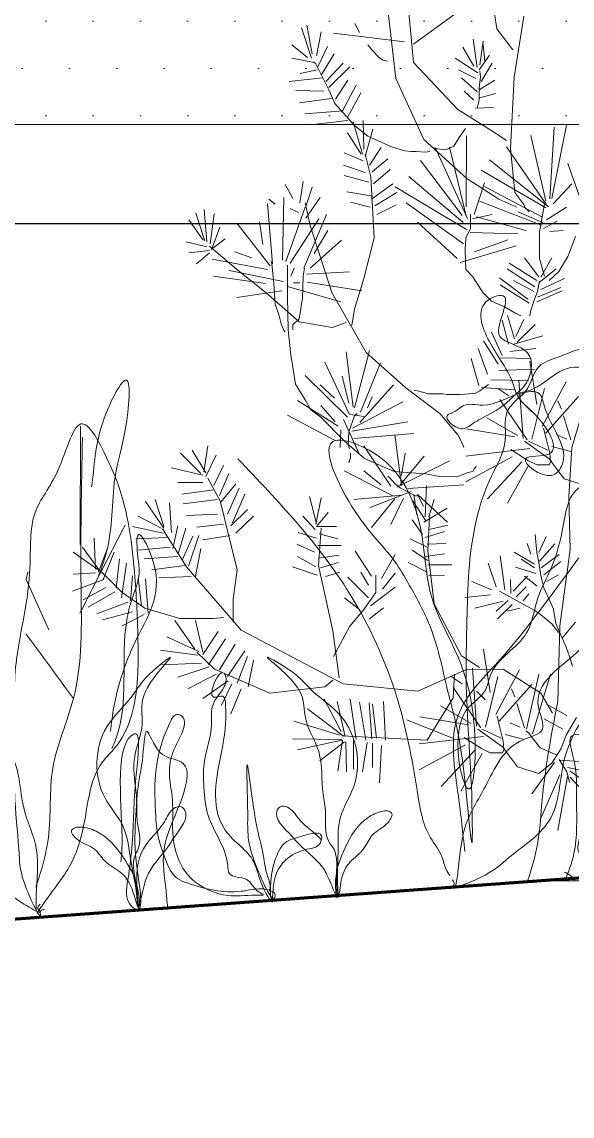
# Model space of a CAD drawing. Header units: millimetres. Extents: x 3779 to 7711, y 1445 to 3132.
# Drawn here: x 3964.858 to 3965.135, y 1451.525 to 1452.076 of the extents above; entities that cross this region are included whole.
import ezdxf

# ---------------------------------------------------------------- set-up
doc = ezdxf.new("R2010")
doc.units = ezdxf.units.MM
for name, color, linetype, lineweight in [('pluma 1', 1, 'Continuous', 9), ('pluma 12', 30, 'Continuous', 120), ('pluma 2.5', 30, 'Continuous', 25), ('TEXTURAS', 35, 'Continuous', 5), ('VEJETACION', 3, 'Continuous', 9)]:
    doc.layers.add(name, color=color, linetype=linetype, lineweight=lineweight)

# ---------------------------------------------------------------- blocks, each defined once
blk = doc.blocks.new('JGJGHJ')
at = {"layer": 'VEJETACION', "color": 84, "linetype": 'Continuous', "lineweight": 5, "ltscale": 0.1}
for p, q in [((1137.32389, 440.55112), (1137.31945, 440.49172)), ((1137.29101, 440.47613), (1137.29218, 440.4797)), ((1137.30065, 440.45006), (1137.29101, 440.47613))]:
    blk.add_line(p, q, dxfattribs=at)
for points in [[(1137.50134, 440.32353), (1137.50015, 440.35164), (1137.50306, 440.39227), (1137.52481, 440.41738), (1137.56729, 440.46447), (1137.58073, 440.48433), (1137.58167, 440.50308), (1137.57438, 440.50304), (1137.56199, 440.4811), (1137.55376, 440.46023), (1137.54757, 440.44874), (1137.54037, 440.431), (1137.52068, 440.41111), (1137.51759, 440.4038), (1137.50722, 440.39438), (1137.50534, 440.35479), (1137.51034, 440.39543), (1137.49335, 440.45575), (1137.4911, 440.48594), (1137.46482, 440.53058), (1137.45125, 440.53467), (1137.45874, 440.49826), (1137.47764, 440.47024), (1137.48396, 440.45778), (1137.4924, 440.437), (1137.49883, 440.40371), (1137.50315, 440.37457), (1137.50548, 440.32876), (1137.50645, 440.3423), (1137.50819, 440.40688), (1137.51113, 440.4423), (1137.51413, 440.46731), (1137.52849, 440.51113), (1137.53673, 440.52888), (1137.53977, 440.54451), (1137.54184, 440.54661), (1137.54392, 440.5487), (1137.54703, 440.5508), (1137.55634, 440.56439), (1137.56674, 440.56861), (1137.58444, 440.57078), (1137.58865, 440.56352), (1137.58661, 440.55413), (1137.57953, 440.56086), (1137.56489, 440.56022), (1137.55119, 440.55291), (1137.54599, 440.55184), (1137.52665, 440.54707), (1137.51707, 440.54758), (1137.51202, 440.54474), (1137.50852, 440.54331), (1137.51481, 440.53605), (1137.52105, 440.53817), (1137.52521, 440.54027), (1137.53768, 440.54659), (1137.54287, 440.55078), (1137.54805, 440.55497), (1137.55109, 440.57165), (1137.53774, 440.58091), (1137.54104, 440.595), (1137.54156, 440.60076), (1137.53323, 440.59967), (1137.5323, 440.57884), (1137.54284, 440.55599), (1137.5439, 440.55183), (1137.5526, 440.54045), (1137.55834, 440.52021), (1137.54616, 440.51851), (1137.55871, 440.50921), (1137.5639, 440.5134), (1137.55749, 440.54461), (1137.55537, 440.55084), (1137.54807, 440.55185), (1137.54495, 440.55079)], [(1137.28477, 440.30866), (1137.28949, 440.31462), (1137.30365, 440.33251), (1137.31186, 440.35393), (1137.32241, 440.3813), (1137.33068, 440.38965), (1137.33892, 440.40395), (1137.34469, 440.43723), (1137.34572, 440.46692), (1137.3419, 440.51559), (1137.33586, 440.53456), (1137.32507, 440.55231), (1137.31093, 440.52968), (1137.29796, 440.50942), (1137.29336, 440.48208), (1137.28873, 440.45831), (1137.28291, 440.43453), (1137.27952, 440.40126), (1137.27734, 440.36562), (1137.27748, 440.33831), (1137.27995, 440.32051), (1137.28596, 440.30748), (1137.28595, 440.30867), (1137.28832, 440.30987)], [(1137.32446, 440.54562), (1137.31831, 440.47031), (1137.31041, 440.41463), (1137.2975, 440.3802), (1137.29277, 440.34581), (1137.28794, 440.32942), (1137.28471, 440.32122)], [(1137.2839, 440.30958), (1137.28452, 440.31716), (1137.28639, 440.3399), (1137.28134, 440.36228), (1137.27495, 440.3909), (1137.25153, 440.40231), (1137.2449, 440.41874), (1137.22836, 440.44962), (1137.20367, 440.47486), (1137.20183, 440.51339), (1137.18866, 440.52584), (1137.18234, 440.5347), (1137.18313, 440.50802), (1137.18357, 440.48397), (1137.19489, 440.45867), (1137.20422, 440.43632), (1137.21257, 440.4133), (1137.22819, 440.38374), (1137.24613, 440.35287), (1137.2614, 440.33022), (1137.27332, 440.31677), (1137.28555, 440.30926), (1137.28489, 440.31025), (1137.28619, 440.31256)], [(1137.40178, 440.52906), (1137.45292, 440.45733), (1137.47285, 440.40343), (1137.47965, 440.35602), (1137.4847, 440.3315), (1137.48966, 440.3217), (1137.49133, 440.31517), (1137.49299, 440.3119)], [(1137.31674, 440.45721), (1137.34271, 440.49989)], [(1137.49544, 440.30607), (1137.49718, 440.31348), (1137.50239, 440.33569), (1137.51407, 440.35543), (1137.5348, 440.37749), (1137.54477, 440.38198), (1137.5436, 440.39307), (1137.56676, 440.42092), (1137.58771, 440.44766), (1137.62204, 440.47944), (1137.64066, 440.4865), (1137.66127, 440.48908), (1137.65232, 440.46394), (1137.63981, 440.46236), (1137.62551, 440.43787), (1137.59119, 440.41883), (1137.57354, 440.39766), (1137.55484, 440.3665), (1137.54468, 440.33565), (1137.5232, 440.31879), (1137.50772, 440.30966), (1137.49377, 440.30627), (1137.49471, 440.30701), (1137.49418, 440.30961)], [(1137.31041, 440.41463), (1137.28895, 440.44888)], [(1137.33608, 440.30577), (1137.33549, 440.31836), (1137.32964, 440.33303), (1137.31696, 440.34713), (1137.3096, 440.34971), (1137.30698, 440.3497), (1137.30488, 440.34864), (1137.30701, 440.34393), (1137.31544, 440.3382), (1137.32019, 440.33193), (1137.32758, 440.32567), (1137.33288, 440.31678), (1137.33502, 440.30787), (1137.33548, 440.31994), (1137.34325, 440.34044), (1137.35161, 440.34941), (1137.35682, 440.35573), (1137.36049, 440.35628), (1137.36208, 440.35471), (1137.35585, 440.34104), (1137.35429, 440.33893), (1137.34176, 440.32417), (1137.33865, 440.31681), (1137.33502, 440.30787), (1137.33501, 440.30997), (1137.33333, 440.33095), (1137.33061, 440.34877), (1137.32265, 440.36342), (1137.32614, 440.39912), (1137.33919, 440.41284), (1137.34755, 440.42232), (1137.36062, 440.43184), (1137.34601, 440.41392), (1137.34399, 440.39922), (1137.33883, 440.3824), (1137.33842, 440.36088), (1137.33794, 440.35144), (1137.3375, 440.33674), (1137.33542, 440.33306), (1137.3344, 440.32623), (1137.33495, 440.32099), (1137.33556, 440.3063)]]:
    blk.add_spline(points, degree=3, dxfattribs=at)
for points, knots in [([(1137.32743, 440.47536), (1137.32961, 440.47968), (1137.33656, 440.49556), (1137.33726, 440.52317), (1137.34671, 440.54498), (1137.35318, 440.58453), (1137.33006, 440.54676), (1137.32969, 440.53062), (1137.3272, 440.52024)], [0.1792242, 0.1792242, 0.1792242, 0.1792242, 0.1937143, 0.2311012, 0.2550797, 0.2793033, 0.3016037, 0.3367139, 0.3367139, 0.3367139, 0.3367139]), ([(1137.32789, 440.38816), (1137.32867, 440.38953), (1137.33878, 440.40874), (1137.33472, 440.43661), (1137.34342, 440.46319), (1137.34875, 440.47356), (1137.34773, 440.48333), (1137.34785, 440.50104), (1137.3625, 440.46802), (1137.3439, 440.44508), (1137.33167, 440.41663), (1137.32844, 440.40037), (1137.32785, 440.39691)], [1.6937456, 1.6937456, 1.6937456, 1.6937456, 1.6984352, 1.7590359, 1.7699303, 1.7833718, 1.7914099, 1.8029502, 1.8157902, 1.8572899, 1.8958941, 1.9063034, 1.9063034, 1.9063034, 1.9063034]), ([(1137.40296, 440.30505), (1137.4035, 440.31084), (1137.40475, 440.32237), (1137.41769, 440.3309), (1137.42877, 440.33045), (1137.4315, 440.33985), (1137.41878, 440.33661), (1137.41125, 440.3355), (1137.4068, 440.32878), (1137.40331, 440.3201), (1137.40217, 440.3126), (1137.4025, 440.30326), (1137.396, 440.31903), (1137.39604, 440.32927), (1137.37833, 440.34225), (1137.37718, 440.37261), (1137.38692, 440.38886), (1137.38658, 440.41179), (1137.37518, 440.4068), (1137.38524, 440.42596), (1137.3899, 440.41579), (1137.37837, 440.40896), (1137.3797, 440.39299), (1137.37307, 440.37993), (1137.37253, 440.3644), (1137.37283, 440.34624), (1137.38245, 440.33383), (1137.3815, 440.31865), (1137.39285, 440.31906), (1137.39349, 440.31204), (1137.40007, 440.30858), (1137.38924, 440.30974), (1137.38041, 440.30861), (1137.35977, 440.31836), (1137.35384, 440.33997), (1137.35792, 440.36208), (1137.35272, 440.3811), (1137.36925, 440.39921), (1137.36083, 440.40378), (1137.3486, 440.38374), (1137.34778, 440.36725), (1137.34722, 440.34354), (1137.35001, 440.33209), (1137.35391, 440.32084), (1137.36771, 440.31465), (1137.38139, 440.31022), (1137.39579, 440.31264), (1137.40153, 440.31164), (1137.4046, 440.30957), (1137.40393, 440.30159), (1137.39146, 440.33427), (1137.39393, 440.34435), (1137.3953, 440.39287), (1137.39648, 440.3461), (1137.40036, 440.33037), (1137.40052, 440.32002), (1137.40287, 440.31411), (1137.40202, 440.31135), (1137.40181, 440.31065)], [0.0006663, 0.0006663, 0.0006663, 0.0006663, 0.0173084, 0.0340575, 0.0423584, 0.0461786, 0.0566925, 0.066157, 0.0714054, 0.0793985, 0.09424, 0.0952895, 0.1046771, 0.1177957, 0.1391085, 0.1581799, 0.2020194, 0.2063465, 0.2110719, 0.2242232, 0.2253967, 0.2413574, 0.2514508, 0.2715629, 0.283677, 0.2978834, 0.3247739, 0.3290043, 0.3381728, 0.3471107, 0.3497353, 0.3528855, 0.3676238, 0.3873573, 0.4107605, 0.4296796, 0.4533853, 0.4724863, 0.4736601, 0.4799807, 0.5247805, 0.5337008, 0.5497546, 0.5610222, 0.5664269, 0.5939342, 0.6028751, 0.6093694, 0.6115962, 0.6126457, 0.6309532, 0.6572732, 0.6819853, 0.7146237, 0.728946, 0.7384492, 0.7448328, 0.7469964, 0.7469964, 0.7469964, 0.7469964]), ([(1137.43626, 440.30505), (1137.43626, 440.30549), (1137.43591, 440.31445), (1137.43813, 440.32593), (1137.43818, 440.34586), (1137.45358, 440.36454), (1137.45056, 440.39362), (1137.43135, 440.40774), (1137.4236, 440.41938), (1137.39949, 440.43513), (1137.42813, 440.4125), (1137.42442, 440.39487), (1137.43428, 440.37803), (1137.43134, 440.36139), (1137.43366, 440.3465), (1137.43092, 440.33613), (1137.43644, 440.32911), (1137.43691, 440.32338), (1137.43575, 440.31525), (1137.43569, 440.30927), (1137.43571, 440.30505)], [0.2282645, 0.2282645, 0.2282645, 0.2282645, 0.2297011, 0.2507489, 0.2687815, 0.2854514, 0.3213213, 0.3402531, 0.3528934, 0.3690643, 0.3921814, 0.407023, 0.4246157, 0.4461357, 0.4555953, 0.4702969, 0.474528, 0.4814296, 0.4867031, 0.4993167, 0.4993167, 0.4993167, 0.4993167]), ([(1137.55057, 440.30501), (1137.55264, 440.3094), (1137.55842, 440.3216), (1137.55885, 440.3442), (1137.56113, 440.36109), (1137.55569, 440.38272), (1137.57545, 440.37358), (1137.57051, 440.36043), (1137.56506, 440.34814), (1137.56314, 440.33403), (1137.55128, 440.3083), (1137.61408, 440.32937), (1137.58876, 440.36144), (1137.59288, 440.41794), (1137.60464, 440.37243), (1137.595, 440.35431), (1137.57946, 440.34071), (1137.57758, 440.32715), (1137.57432, 440.31023), (1137.57073, 440.30505)], [0, 0, 0, 0, 0.0145093, 0.0403953, 0.0638316, 0.0738756, 0.0888556, 0.0967471, 0.1122925, 0.1296184, 0.1423434, 0.1791755, 0.2238299, 0.2540448, 0.2770528, 0.3131152, 0.3194303, 0.337077, 0.3561326, 0.3561326, 0.3561326, 0.3561326]), ([(1137.32819, 440.33078), (1137.32885, 440.33355), (1137.33146, 440.35324), (1137.32865, 440.38953), (1137.34346, 440.39653), (1137.33732, 440.36685), (1137.33595, 440.34689), (1137.33235, 440.32543), (1137.3283, 440.31151), (1137.3387, 440.30135), (1137.33488, 440.3324), (1137.33685, 440.34858), (1137.33938, 440.3689), (1137.34332, 440.38115), (1137.34557, 440.40355), (1137.34999, 440.38137), (1137.37203, 440.3795), (1137.35624, 440.35147), (1137.34824, 440.33223), (1137.35007, 440.31735), (1137.35002, 440.30821), (1137.35004, 440.30591), (1137.35004, 440.30514)], [2.0382333, 2.0382333, 2.0382333, 2.0382333, 2.0474859, 2.1038583, 2.1084542, 2.129251, 2.1628675, 2.1818065, 2.1957765, 2.2015201, 2.222475, 2.2466167, 2.2675717, 2.2770411, 2.2920292, 2.3045509, 2.3163788, 2.3470203, 2.3640922, 2.3847617, 2.3893549, 2.3916515, 2.3916515, 2.3916515, 2.3916515]), ([(1137.42983, 440.33452), (1137.42917, 440.33538), (1137.42597, 440.33901), (1137.41934, 440.34429), (1137.41594, 440.35194), (1137.41049, 440.35341), (1137.40539, 440.34748), (1137.4128, 440.34069), (1137.41975, 440.331), (1137.42871, 440.32339), (1137.43193, 440.31545), (1137.43468, 440.30677), (1137.43546, 440.30505)], [0.14297032, 0.14297032, 0.14297032, 0.14297032, 0.14656319, 0.15881638, 0.1670148, 0.17072746, 0.17295431, 0.18798152, 0.19060574, 0.20996131, 0.2179544, 0.22432991, 0.22432991, 0.22432991, 0.22432991]), ([(1137.43512, 440.30505), (1137.43505, 440.30842), (1137.43515, 440.31705), (1137.44132, 440.33092), (1137.44996, 440.34297), (1137.45953, 440.34658), (1137.46368, 440.34689), (1137.46748, 440.34538), (1137.4625, 440.33829), (1137.45532, 440.33672), (1137.45105, 440.32763), (1137.4426, 440.32263), (1137.43825, 440.31564), (1137.43678, 440.30648), (1137.43641, 440.30505)], [0.0025958, 0.0025958, 0.0025958, 0.0025958, 0.0126042, 0.0283908, 0.0473512, 0.0551559, 0.0577811, 0.0601289, 0.0652974, 0.0754898, 0.0833623, 0.0930411, 0.1033918, 0.111102, 0.111102, 0.111102, 0.111102]), ([(1137.55556, 440.30505), (1137.55505, 440.30583), (1137.55382, 440.30776), (1137.55176, 440.30884), (1137.55055, 440.30948)], [0.375384203, 0.375384203, 0.375384203, 0.375384203, 0.378160325, 0.382185658, 0.382185658, 0.382185658, 0.382185658])]:
    blk.add_open_spline(points, degree=3, knots=knots, dxfattribs=at)
blk = doc.blocks.new('5')
for p, q in [((-0.0213, 0.8711), (-0.0278, 0.912)), ((-0.1275, 0.8187), (-0.1375, 0.9058)), ((-0.1088, 0.8357), (-0.1139, 0.8881)), ((-0.1088, 0.8549), (-0.0536, 0.895)), ((-0.215, 0.8449), (-0.2208, 0.875)), ((-0.1655, 0.8673), (-0.1705, 0.8765)), ((-0.0034, 0.8202), (0.0067, 0.8842)), ((-0.2157, 0.8403), (-0.2265, 0.8719)), ((-0.2107, 0.8426), (-0.2057, 0.868)), ((-0.1182, 0.8572), (-0.1928, 0.8665)), ((-0.0048, 0.8488), (-0.0213, 0.8711)), ((-0.22, 0.841), (-0.2365, 0.8542)), ((-0.2093, 0.831), (-0.1992, 0.8526)), ((-0.1526, 0.8488), (-0.1569, 0.8542)), ((-0.0457, 0.8318), (-0.0572, 0.8518)), ((-0.0421, 0.8303), (-0.0464, 0.8603)), ((-0.0393, 0.8333), (-0.0357, 0.858)), ((-0.0342, 0.8373), (-0.0357, 0.8546)), ((-0.2129, 0.8357), (-0.2365, 0.8403)), ((-0.2057, 0.8225), (-0.1921, 0.8449)), ((-0.1447, 0.841), (-0.1526, 0.8488)), ((-0.1411, 0.838), (-0.1447, 0.841)), ((-0.0414, 0.8248), (-0.0651, 0.8403)), ((-0.04, 0.8279), (-0.0292, 0.8434)), ((-0.21, 0.8279), (-0.2279, 0.8241)), ((-0.2114, 0.8341), (-0.2136, 0.8364)), ((-0.1978, 0.8071), (-0.2114, 0.8341)), ((-0.2007, 0.8156), (-0.1827, 0.8349)), ((-0.1978, 0.8094), (-0.1756, 0.831)), ((-0.1361, 0.8372), (-0.1411, 0.838)), ((-0.0622, 0.7863), (-0.1088, 0.8357)), ((-0.0436, 0.8187), (-0.0615, 0.8279)), ((-0.0378, 0.8156), (-0.0264, 0.8349)), ((-0.2042, 0.8195), (-0.2394, 0.8156)), ((-0.1906, 0.7971), (-0.1777, 0.8171)), ((-0.0981, 0.7547), (-0.1275, 0.8187)), ((-0.0421, 0.8048), (-0.0586, 0.8195)), ((-0.04, 0.8094), (-0.0385, 0.8202)), ((-0.04, 0.8071), (-0.0235, 0.8171)), ((-0.0385, 0.8202), (-0.0393, 0.8264)), ((-0.007, 0.7454), (-0.0034, 0.8202)), ((-0.2028, 0.8056), (-0.2322, 0.8064)), ((-0.1913, 0.7925), (-0.1978, 0.8071)), ((-0.1835, 0.7848), (-0.1691, 0.8118)), ((-0.1784, 0.7771), (-0.1641, 0.804)), ((-0.0457, 0.7963), (-0.0557, 0.8056)), ((-0.04, 0.7963), (-0.04, 0.8094)), ((-0.1949, 0.7979), (-0.2286, 0.7932)), ((-0.1705, 0.7693), (-0.1913, 0.7925)), ((-0.0421, 0.7878), (-0.04, 0.7963)), ((-0.0393, 0.7986), (-0.0228, 0.8033)), ((-0.1827, 0.7848), (-0.2229, 0.7817)), ((-0.0278, 0.7647), (-0.0622, 0.7863)), ((-0.0443, 0.7878), (-0.0249, 0.7886)), ((-0.1777, 0.7747), (-0.2172, 0.7701)), ((-0.1622, 0.7394), (-0.1723, 0.7733)), ((-0.1608, 0.7447), (-0.1615, 0.7748)), ((0.0363, 0.6931), (0.0516, 0.7698)), ((-0.1636, 0.7394), (-0.178, 0.7617)), ((-0.1569, 0.7585), (-0.1705, 0.7693)), ((-0.1594, 0.737), (-0.1515, 0.7656)), ((-0.1318, 0.747), (-0.1569, 0.7585)), ((-0.0608, 0.757), (-0.0543, 0.7663)), ((-0.0536, 0.6843), (-0.0534, 0.7587)), ((-0.0113, 0.7539), (-0.0278, 0.7647)), ((0.0298, 0.6902), (0.0143, 0.7589)), ((0.0343, 0.6927), (0.0386, 0.7678)), ((-0.1182, 0.7431), (-0.1318, 0.747)), ((-0.0529, 0.7138), (-0.0981, 0.7547)), ((-0.0521, 0.6718), (-0.0863, 0.7465)), ((-0.0751, 0.7439), (-0.0665, 0.7478)), ((-0.0535, 0.6747), (-0.071, 0.7468)), ((-0.0665, 0.7478), (-0.0608, 0.757)), ((0.0302, 0.6871), (-0.0113, 0.747)), ((-0.1615, 0.7324), (-0.1816, 0.7409)), ((-0.1536, 0.7155), (-0.1594, 0.7394)), ((-0.155, 0.7278), (-0.1429, 0.7463)), ((-0.111, 0.7424), (-0.1182, 0.7431)), ((-0.106, 0.7424), (-0.111, 0.7424)), ((-0.0966, 0.7416), (-0.106, 0.7424)), ((-0.0916, 0.7424), (-0.0966, 0.7416)), ((-0.0866, 0.7454), (-0.0751, 0.7439)), ((-0.0027, 0.6992), (-0.007, 0.7454)), ((-0.1594, 0.7201), (-0.1823, 0.7278)), ((-0.1522, 0.7208), (-0.1357, 0.7347)), ((-0.0578, 0.675), (-0.1016, 0.7329)), ((0.0326, 0.6843), (-0.0293, 0.7334)), ((0.0723, 0.6754), (0.0532, 0.7295)), ((-0.1558, 0.7101), (-0.1816, 0.717)), ((-0.15, 0.6515), (-0.1536, 0.7155)), ((-0.1507, 0.7085), (-0.1335, 0.7232)), ((-0.0569, 0.6677), (-0.1139, 0.7161)), ((-0.0192, 0.6922), (-0.0529, 0.7138)), ((0.0301, 0.6833), (-0.038, 0.7226)), ((-0.2354, 0.6931), (-0.2433, 0.7077)), ((-0.2282, 0.6885), (-0.2246, 0.7108)), ((-0.2218, 0.6846), (-0.2153, 0.7047)), ((-0.1529, 0.6923), (-0.1307, 0.7085)), ((-0.0534, 0.6603), (-0.128, 0.7053)), ((-0.0452, 0.6763), (-0.0344, 0.7094)), ((0.0265, 0.6735), (-0.0344, 0.7057)), ((0.0375, 0.6874), (0.0573, 0.7083)), ((-0.254, 0.6869), (-0.2605, 0.6923)), ((-0.2462, 0.6283), (-0.2447, 0.6939)), ((-0.2218, 0.6723), (-0.2067, 0.6939)), ((-0.1515, 0.6954), (-0.1787, 0.7)), ((-0.1543, 0.6838), (-0.1751, 0.6892)), ((-0.1493, 0.6854), (-0.1264, 0.6993)), ((0.0254, 0.6648), (-0.0395, 0.6903)), ((-0.0005, 0.6838), (-0.0192, 0.6922)), ((0.0067, 0.6868), (-0.0027, 0.6992)), ((-0.3279, 0.6484), (-0.3373, 0.6777)), ((-0.3258, 0.6476), (-0.3286, 0.6815)), ((-0.2569, 0.6245), (-0.2619, 0.6877)), ((-0.2426, 0.6268), (-0.2225, 0.6838)), ((-0.2296, 0.6784), (-0.2383, 0.6823)), ((-0.2174, 0.6646), (-0.2225, 0.6885)), ((-0.1472, 0.6761), (-0.1271, 0.6862)), ((-0.0564, 0.6453), (-0.1165, 0.6883)), ((0.0272, 0.6673), (0.001, 0.6788)), ((0.0081, 0.683), (0.0067, 0.6868)), ((0.0124, 0.6791), (0.0081, 0.683)), ((0.0286, 0.6875), (0.0233, 0.6578)), ((0.0305, 0.6706), (0.0517, 0.6837)), ((-0.3294, 0.6491), (-0.3444, 0.6707)), ((-0.3222, 0.6453), (-0.3179, 0.6769)), ((-0.2591, 0.6222), (-0.2942, 0.6669)), ((-0.267, 0.6445), (-0.2705, 0.6684)), ((-0.2383, 0.6252), (-0.2081, 0.6715)), ((-0.2239, 0.6199), (-0.2002, 0.6761)), ((-0.063, 0.6301), (-0.1046, 0.6681)), ((-0.0492, 0.6766), (-0.0492, 0.6612)), ((-0.0468, 0.6717), (-0.0267, 0.6761)), ((0.0091, 0.6595), (-0.0428, 0.6736)), ((0.0274, 0.6614), (0.0418, 0.669)), ((-0.3208, 0.6391), (-0.3121, 0.663)), ((-0.1945, 0.5944), (-0.2174, 0.6646)), ((-0.2132, 0.6353), (-0.1988, 0.6592)), ((-0.0492, 0.6612), (-0.054, 0.6517)), ((-0.0494, 0.6573), (0.0011, 0.6558)), ((0.0233, 0.6578), (0.0233, 0.6299)), ((0.0341, 0.6584), (0.0482, 0.6595)), ((-0.3258, 0.6422), (-0.3473, 0.6476)), ((-0.3208, 0.6399), (-0.3064, 0.6507)), ((-0.2174, 0.6199), (-0.1845, 0.6491)), ((-0.1608, 0.6091), (-0.15, 0.6515)), ((-0.0599, 0.6259), (-0.0011, 0.6431)), ((-0.054, 0.6517), (-0.0547, 0.6388)), ((-0.0448, 0.6368), (-0.0098, 0.6494)), ((0.0612, 0.653), (0.0531, 0.632)), ((-0.3229, 0.6383), (-0.3444, 0.636)), ((-0.3229, 0.636), (-0.3365, 0.6245)), ((-0.2949, 0.6191), (-0.3229, 0.643)), ((-0.2784, 0.6306), (-0.2964, 0.6368)), ((-0.0547, 0.6388), (-0.054, 0.6184)), ((0.0531, 0.632), (0.0435, 0.6164)), ((-0.2619, 0.6183), (-0.32, 0.6291)), ((-0.2576, 0.6245), (-0.2583, 0.6268)), ((-0.2555, 0.6036), (-0.2576, 0.6245)), ((-0.2411, 0.5898), (-0.2411, 0.6229)), ((-0.0086, 0.6252), (0.0205, 0.607)), ((0.0226, 0.6109), (0.0077, 0.6306)), ((0.0233, 0.6299), (0.0286, 0.6116)), ((0.0246, 0.6103), (0.0361, 0.6306)), ((-0.2641, 0.6036), (-0.3186, 0.6114)), ((-0.2454, 0.606), (-0.3021, 0.6175)), ((-0.2612, 0.5921), (-0.2949, 0.6191)), ((-0.2375, 0.6114), (-0.234, 0.6199)), ((-0.2253, 0.5882), (-0.2246, 0.6114)), ((-0.2246, 0.6114), (-0.2232, 0.6199)), ((-0.221, 0.6137), (-0.1759, 0.616)), ((-0.1708, 0.5767), (-0.1608, 0.6091)), ((-0.054, 0.6184), (-0.0466, 0.6109)), ((-0.0466, 0.6109), (-0.0385, 0.5982)), ((0.011, 0.5873), (-0.0188, 0.6096)), ((-0.0106, 0.6191), (0.0185, 0.6002)), ((0.0226, 0.6043), (0.0408, 0.6191)), ((0.0246, 0.5975), (0.0496, 0.6089)), ((0.0435, 0.6164), (0.0334, 0.607)), ((-0.254, 0.5821), (-0.2555, 0.6036)), ((-0.2411, 0.6006), (-0.1852, 0.5844)), ((-0.2347, 0.6044), (-0.2282, 0.6044)), ((-0.2203, 0.6052), (-0.1629, 0.5959)), ((-0.0385, 0.5982), (-0.0357, 0.5941)), ((0.0124, 0.5832), (-0.0181, 0.6022)), ((-0.0039, 0.607), (0.0172, 0.5954)), ((0.0233, 0.6063), (0.0212, 0.5954)), ((0.0212, 0.5893), (0.0456, 0.5995)), ((-0.2469, 0.5959), (-0.2942, 0.589)), ((-0.2289, 0.5636), (-0.2612, 0.5921)), ((-0.2404, 0.5551), (-0.2411, 0.5898)), ((-0.2289, 0.5667), (-0.2253, 0.5882)), ((-0.1586, 0.5312), (-0.1945, 0.5944)), ((-0.0357, 0.5941), (-0.0269, 0.5853)), ((0.0212, 0.5954), (0.0172, 0.5853)), ((0.0205, 0.5846), (0.047, 0.5961)), ((-0.2497, 0.5697), (-0.254, 0.5821)), ((-0.1737, 0.5597), (-0.1708, 0.5767)), ((-0.0269, 0.5853), (-0.0133, 0.5792)), ((-0.0133, 0.5792), (-0.0025, 0.5731)), ((0.0137, 0.5744), (0.013, 0.5697)), ((0.0172, 0.5853), (0.0137, 0.5744)), ((-0.2476, 0.5613), (-0.2497, 0.5697)), ((-0.2354, 0.5605), (-0.2289, 0.5667)), ((-0.1938, 0.5574), (-0.2289, 0.5636)), ((-0.1794, 0.5628), (-0.1938, 0.5574)), ((-0.0091, 0.5399), (-0.016, 0.5651)), ((-0.0028, 0.5458), (-0.0104, 0.5703)), ((-0.0025, 0.5731), (0.0036, 0.5697)), ((-0.0014, 0.548), (0.0069, 0.5659)), ((-0.2447, 0.5543), (-0.2476, 0.5613)), ((-0.2433, 0.5528), (-0.2447, 0.5543)), ((-0.2375, 0.5289), (-0.2404, 0.5551)), ((-0.2354, 0.5551), (-0.2354, 0.5605)), ((-0.016, 0.528), (-0.027, 0.5525)), ((-0.0001, 0.5421), (0.0186, 0.5607)), ((-0.0201, 0.5191), (-0.0353, 0.5436)), ((-0.0035, 0.5399), (0.0269, 0.5488)), ((-0.2325, 0.498), (-0.2375, 0.5289)), ((-0.1723, 0.4741), (-0.1794, 0.532)), ((-0.1708, 0.4734), (-0.155, 0.5335)), ((-0.117, 0.4942), (-0.1586, 0.5312)), ((-0.0312, 0.5087), (-0.0409, 0.5354)), ((-0.0077, 0.5324), (0.0193, 0.5354)), ((-0.1759, 0.4664), (-0.2017, 0.5212)), ((-0.1644, 0.4687), (-0.1436, 0.5204)), ((-0.0402, 0.4968), (-0.0485, 0.525)), ((-0.0173, 0.5258), (0.0145, 0.525)), ((0.0205, 0.4766), (0.0133, 0.5221)), ((-0.178, 0.4633), (-0.2225, 0.5073)), ((-0.1766, 0.478), (-0.1837, 0.5065)), ((-0.0194, 0.5124), (0.0179, 0.5139)), ((-0.2225, 0.4818), (-0.2325, 0.498)), ((-0.1916, 0.4834), (-0.2067, 0.4973)), ((-0.1651, 0.4579), (-0.1299, 0.4973)), ((-0.0812, 0.4672), (-0.117, 0.4942)), ((-0.0392, 0.491), (-0.0302, 0.4977)), ((-0.0374, 0.4945), (-0.0028, 0.4923)), ((-0.0277, 0.5027), (0.0117, 0.502)), ((0.0061, 0.4411), (0.0018, 0.5021)), ((0.0262, 0.4535), (0.0513, 0.5005)), ((-0.1572, 0.4734), (-0.1522, 0.4849)), ((-0.1083, 0.4917), (-0.1048, 0.491)), ((-0.1048, 0.491), (-0.0979, 0.4895)), ((-0.0979, 0.4895), (-0.0938, 0.488)), ((-0.0938, 0.488), (-0.0786, 0.488)), ((-0.0786, 0.488), (-0.0737, 0.4873)), ((-0.0737, 0.4873), (-0.0599, 0.4873)), ((-0.0599, 0.4873), (-0.0509, 0.488)), ((-0.0509, 0.488), (-0.044, 0.4888)), ((-0.044, 0.4888), (-0.0392, 0.491)), ((-0.009, 0.4859), (-0.0204, 0.4936)), ((0.0154, 0.4404), (0.0284, 0.4936)), ((0.0298, 0.4465), (0.0642, 0.4851)), ((0.0572, 0.4317), (0.0745, 0.4883)), ((-0.188, 0.4541), (-0.2304, 0.4811)), ((-0.2167, 0.471), (-0.2225, 0.4818)), ((-0.206, 0.4633), (-0.2167, 0.471)), ((-0.1909, 0.4587), (-0.206, 0.4757)), ((-0.173, 0.4518), (-0.1199, 0.4795)), ((0.0104, 0.4396), (-0.0183, 0.482)), ((0.0154, 0.4689), (0.0061, 0.4782)), ((0.0463, 0.472), (0.0427, 0.4805)), ((-0.1916, 0.4394), (-0.2411, 0.4656)), ((-0.1816, 0.4387), (-0.206, 0.4633)), ((-0.1823, 0.461), (-0.1658, 0.4248)), ((-0.1766, 0.4479), (-0.1708, 0.4649)), ((-0.1751, 0.4664), (-0.1608, 0.4641)), ((-0.1708, 0.4649), (-0.168, 0.4672)), ((-0.0625, 0.4448), (-0.0812, 0.4672)), ((0.0004, 0.4442), (-0.0319, 0.4627)), ((0.0563, 0.4396), (0.0484, 0.465)), ((-0.1852, 0.4502), (-0.1859, 0.4317)), ((-0.1773, 0.4348), (-0.1766, 0.4479)), ((-0.1737, 0.4487), (-0.1149, 0.4587)), ((-0.0025, 0.4427), (-0.0534, 0.4512)), ((0.0305, 0.4396), (0.0276, 0.4519)), ((-0.1601, 0.4202), (-0.1816, 0.4387)), ((-0.1715, 0.441), (-0.1084, 0.4464)), ((-0.1213, 0.3916), (-0.1285, 0.4448)), ((-0.0575, 0.4356), (-0.0625, 0.4448)), ((0.0334, 0.4196), (0.0075, 0.4381)), ((0.0319, 0.4288), (0.0119, 0.4381)), ((0.0341, 0.4257), (0.0305, 0.4396)), ((0.052, 0.4404), (0.0413, 0.445)), ((-0.3318, 0.4042), (-0.3533, 0.4258)), ((-0.3268, 0.405), (-0.3411, 0.4289)), ((-0.3289, 0.4057), (-0.3246, 0.4335)), ((-0.1759, 0.4302), (-0.1773, 0.4348)), ((-0.1751, 0.4256), (-0.1751, 0.4209)), ((-0.1328, 0.3909), (-0.1608, 0.4333)), ((-0.1213, 0.4024), (-0.1177, 0.4256)), ((-0.056, 0.4317), (-0.0575, 0.4356)), ((0.0133, 0.4304), (-0.0541, 0.4226)), ((0.0111, 0.418), (-0.0068, 0.4296)), ((0.0348, 0.4172), (0.0341, 0.4257)), ((0.0563, 0.4273), (0.0362, 0.4327)), ((0.054, 0.3798), (0.0572, 0.4317)), ((-0.3268, 0.4011), (-0.316, 0.4235)), ((-0.1759, 0.4178), (-0.1766, 0.4155)), ((-0.1751, 0.4209), (-0.1759, 0.4178)), ((-0.1292, 0.4063), (-0.1601, 0.4202)), ((-0.1264, 0.3901), (-0.0711, 0.4178)), ((-0.1228, 0.3924), (-0.0977, 0.4225)), ((-0.0054, 0.4219), (-0.0541, 0.3957)), ((0.0047, 0.4165), (-0.0312, 0.3779)), ((0.0205, 0.4134), (0.0111, 0.418)), ((0.0492, 0.3987), (0.0334, 0.4196)), ((0.0355, 0.418), (0.0334, 0.4134)), ((-0.3297, 0.4026), (-0.3627, 0.4104)), ((-0.3182, 0.3918), (-0.3081, 0.4127)), ((-0.3124, 0.3811), (-0.3024, 0.4042)), ((-0.1307, 0.3808), (-0.1816, 0.4071)), ((-0.1429, 0.3924), (-0.1608, 0.4071)), ((-0.1063, 0.4047), (-0.1292, 0.4063)), ((-0.0962, 0.404), (-0.1063, 0.4047)), ((-0.0797, 0.4009), (-0.0962, 0.404)), ((-0.0568, 0.4032), (-0.0639, 0.4009)), ((-0.0517, 0.4055), (-0.0568, 0.4032)), ((-0.0467, 0.4063), (-0.0517, 0.4055)), ((-0.0453, 0.4094), (-0.0467, 0.4063)), ((-0.0431, 0.4117), (-0.0453, 0.4094)), ((0.0119, 0.4126), (-0.0104, 0.3733)), ((0.0334, 0.4134), (0.0205, 0.4134)), ((-0.3297, 0.3949), (-0.3562, 0.3949)), ((-0.3117, 0.3757), (-0.3246, 0.3996)), ((-0.311, 0.3741), (-0.2952, 0.3934)), ((-0.1357, 0.4017), (-0.1342, 0.4001)), ((-0.1342, 0.4001), (-0.1285, 0.3939)), ((-0.1285, 0.3939), (-0.1228, 0.3893)), ((-0.1149, 0.3885), (-0.056, 0.3924)), ((-0.0965, 0.3587), (-0.0951, 0.3918)), ((-0.0754, 0.4017), (-0.0797, 0.4009)), ((-0.0639, 0.4009), (-0.0754, 0.4017)), ((0.0714, 0.3918), (0.0492, 0.3987)), ((-0.3182, 0.3872), (-0.3519, 0.3826)), ((-0.3038, 0.3618), (-0.2916, 0.3888)), ((-0.2988, 0.3525), (-0.2859, 0.3826)), ((-0.2106, 0.3518), (-0.2178, 0.3803)), ((-0.1206, 0.3816), (-0.1715, 0.377)), ((-0.1113, 0.3855), (-0.1543, 0.3685)), ((-0.1228, 0.3893), (-0.107, 0.3808)), ((-0.1084, 0.3824), (-0.1055, 0.3608)), ((-0.107, 0.3808), (-0.1048, 0.3808)), ((-0.1048, 0.3824), (-0.0733, 0.3531)), ((-0.1041, 0.3808), (-0.0984, 0.37)), ((0.0556, 0.3247), (0.054, 0.3798)), ((-0.3706, 0.3471), (-0.3899, 0.3749)), ((-0.3706, 0.3487), (-0.3799, 0.3772)), ((-0.3627, 0.3425), (-0.3648, 0.3734)), ((-0.3146, 0.3772), (-0.3505, 0.3726)), ((-0.2938, 0.3032), (-0.3117, 0.3757)), ((-0.2113, 0.351), (-0.2056, 0.3787)), ((-0.1285, 0.3777), (-0.1529, 0.3477)), ((-0.1192, 0.3785), (-0.1328, 0.3508)), ((-0.0958, 0.3548), (-0.1094, 0.3757)), ((-0.098, 0.3533), (-0.0736, 0.3679)), ((-0.0929, 0.3587), (-0.0872, 0.3772)), ((-0.3734, 0.3471), (-0.3978, 0.3595)), ((-0.3146, 0.3618), (-0.3469, 0.3602)), ((-0.3003, 0.3494), (-0.283, 0.3664)), ((-0.2952, 0.3417), (-0.2766, 0.3595)), ((-0.212, 0.3456), (-0.2249, 0.3595)), ((-0.2106, 0.3487), (-0.1984, 0.3633)), ((-0.0937, 0.3232), (-0.0922, 0.3587)), ((-0.3713, 0.3417), (-0.4036, 0.3487)), ((-0.3469, 0.3063), (-0.372, 0.3464)), ((-0.3612, 0.3255), (-0.3562, 0.3494)), ((-0.3555, 0.3209), (-0.3476, 0.3471)), ((-0.3081, 0.351), (-0.3361, 0.3479)), ((-0.2099, 0.3487), (-0.1898, 0.3487)), ((-0.2084, 0.3078), (-0.2056, 0.3471)), ((-0.0994, 0.3402), (-0.1101, 0.3556)), ((-0.0929, 0.3456), (-0.0729, 0.3502)), ((-0.4423, 0.304), (-0.4437, 0.3363)), ((-0.3677, 0.3371), (-0.4, 0.3356)), ((-0.3512, 0.314), (-0.3404, 0.3387)), ((-0.3447, 0.307), (-0.334, 0.3394)), ((-0.301, 0.3394), (-0.3297, 0.3348)), ((-0.2106, 0.3363), (-0.2299, 0.3425)), ((-0.2077, 0.341), (-0.1883, 0.3356)), ((-0.0944, 0.3271), (-0.1123, 0.3356)), ((-0.0965, 0.3371), (-0.0764, 0.3433)), ((0.0186, 0.3402), (0.0206, 0.3213)), ((0.0225, 0.3213), (0.0303, 0.3383)), ((-0.4351, 0.3001), (-0.466, 0.3217)), ((-0.4394, 0.304), (-0.4559, 0.3271)), ((-0.4394, 0.3009), (-0.4294, 0.3271)), ((-0.4344, 0.2932), (-0.4229, 0.3217)), ((-0.3641, 0.3271), (-0.3978, 0.324)), ((-0.3376, 0.2962), (-0.3318, 0.3255)), ((-0.2127, 0.3217), (-0.2314, 0.3302)), ((-0.2091, 0.3286), (-0.1848, 0.3286)), ((-0.1528, 0.2965), (-0.1699, 0.3227)), ((-0.0937, 0.3132), (-0.1101, 0.324)), ((-0.0944, 0.3302), (-0.075, 0.3309)), ((-0.0872, 0.2677), (-0.0937, 0.3232)), ((-0.0033, 0.3218), (0.0181, 0.3091)), ((0.0142, 0.3198), (0.0102, 0.331)), ((0.0234, 0.3125), (0.0395, 0.3305)), ((0.0446, 0.2444), (0.0556, 0.3247)), ((-0.4208, 0.2839), (-0.4172, 0.3147)), ((-0.415, 0.2739), (-0.41, 0.3101)), ((-0.3562, 0.3171), (-0.3914, 0.3147)), ((-0.2113, 0.3063), (-0.2307, 0.3171)), ((-0.2084, 0.3155), (-0.1869, 0.3186)), ((-0.2063, 0.3055), (-0.1876, 0.3109)), ((-0.1425, 0.2941), (-0.1282, 0.3193)), ((-0.0944, 0.3009), (-0.1145, 0.3109)), ((-0.0965, 0.3171), (-0.0764, 0.3201)), ((-0.0222, 0.2853), (-0.0305, 0.3101)), ((-0.013, 0.2824), (-0.0178, 0.3179)), ((0.004, 0.3145), (0.0181, 0.3052)), ((0.0206, 0.3213), (0.0225, 0.311)), ((0.0225, 0.311), (0.0245, 0.2994)), ((0.0249, 0.3052), (0.0439, 0.3194)), ((0.0278, 0.2979), (0.0458, 0.312)), ((-0.4423, 0.3001), (-0.466, 0.2986)), ((-0.4143, 0.2793), (-0.4351, 0.3001)), ((-0.349, 0.3078), (-0.3835, 0.3032)), ((-0.2895, 0.24), (-0.3469, 0.3063)), ((-0.2981, 0.2723), (-0.2938, 0.3032)), ((-0.2099, 0.2978), (-0.2357, 0.3063)), ((-0.1934, 0.2392), (-0.2084, 0.3078)), ((-0.2013, 0.2962), (-0.1862, 0.3009)), ((-0.1562, 0.2873), (-0.1642, 0.3008)), ((-0.1414, 0.2829), (-0.1282, 0.2999)), ((-0.0937, 0.3086), (-0.0685, 0.3086)), ((0.0196, 0.2994), (-0.0019, 0.3061)), ((0.0245, 0.2994), (0.0254, 0.294)), ((-0.4337, 0.2932), (-0.4667, 0.2808)), ((-0.4057, 0.2708), (-0.4036, 0.297)), ((-0.3942, 0.2654), (-0.3978, 0.2947)), ((-0.3871, 0.2577), (-0.3899, 0.2939)), ((-0.3419, 0.2962), (-0.3756, 0.2947)), ((-0.1562, 0.2737), (-0.1779, 0.2955)), ((-0.1482, 0.2795), (-0.1482, 0.2975)), ((-0.0929, 0.297), (-0.0764, 0.2978)), ((-0.0271, 0.2824), (-0.0475, 0.2911)), ((-0.0067, 0.2784), (-0.0072, 0.293)), ((-0.0043, 0.2809), (0.0108, 0.2965)), ((0.021, 0.2862), (0.0075, 0.2965)), ((0.0254, 0.294), (0.0278, 0.2843)), ((0.0307, 0.2911), (0.0434, 0.2979)), ((-0.4315, 0.2847), (-0.4552, 0.2716)), ((-0.4222, 0.2801), (-0.4502, 0.2639)), ((-0.3906, 0.2631), (-0.4143, 0.2793)), ((-0.1619, 0.2601), (-0.1482, 0.2795)), ((-0.1539, 0.2655), (-0.1282, 0.2849)), ((-0.0281, 0.2771), (-0.0548, 0.2741)), ((0.0177, 0.261), (-0.0188, 0.2809)), ((-0.0013, 0.275), (0.0093, 0.2853)), ((0.006, 0.2708), (0.0122, 0.278)), ((0.0278, 0.2843), (0.0351, 0.2683)), ((-0.4086, 0.2693), (-0.4409, 0.2569)), ((-0.2981, 0.2484), (-0.2981, 0.2723)), ((-0.1653, 0.2611), (-0.1813, 0.2737)), ((-0.0585, 0.213), (-0.0872, 0.2677)), ((-0.0149, 0.2702), (-0.0446, 0.2629)), ((-0.0096, 0.2712), (-0.0222, 0.26)), ((-0.0052, 0.2668), (-0.0208, 0.2518)), ((0.0351, 0.2683), (0.0381, 0.2619)), ((-0.4036, 0.2592), (-0.4351, 0.2508)), ((-0.3914, 0.2562), (-0.4143, 0.2446)), ((-0.3541, 0.2523), (-0.3906, 0.2631)), ((-0.3081, 0.2531), (-0.3189, 0.2523)), ((-0.1756, 0.2441), (-0.1619, 0.2601)), ((-0.155, 0.2519), (-0.1402, 0.2635)), ((0.0031, 0.2629), (-0.0105, 0.26)), ((0.0245, 0.2562), (0.0177, 0.261)), ((0.0361, 0.2464), (0.0245, 0.2562)), ((0.0381, 0.2619), (0.0404, 0.2469)), ((-0.3383, 0.2199), (-0.3591, 0.25)), ((-0.3189, 0.2523), (-0.3541, 0.2523)), ((-0.3297, 0.2168), (-0.3376, 0.25)), ((-0.1927, 0.2122), (-0.1756, 0.2441)), ((0.0434, 0.2376), (0.0361, 0.2464)), ((0.0404, 0.2469), (0.0512, 0.2221)), ((0.0426, 0.1652), (0.0446, 0.2444)), ((0.0472, 0.2314), (0.0609, 0.2484)), ((-0.334, 0.2176), (-0.3677, 0.233)), ((-0.3297, 0.2145), (-0.3139, 0.2384)), ((-0.3239, 0.2037), (-0.306, 0.2307)), ((-0.1826, 0.1837), (-0.2895, 0.24)), ((-0.1869, 0.1898), (-0.1934, 0.2392)), ((-0.3354, 0.2137), (-0.3741, 0.2191)), ((-0.3124, 0.1983), (-0.2959, 0.2253)), ((-0.3038, 0.1914), (-0.2859, 0.2184)), ((-0.0284, 0.1744), (-0.0355, 0.2199)), ((0.0512, 0.2221), (0.0546, 0.2124)), ((-0.3175, 0.1991), (-0.3361, 0.2168)), ((-0.2938, 0.1844), (-0.283, 0.2122)), ((-0.2823, 0.1806), (-0.2766, 0.2083)), ((-0.0398, 0.2006), (-0.0585, 0.213)), ((0.0546, 0.2124), (0.058, 0.2022)), ((-0.3311, 0.2053), (-0.3727, 0.2037)), ((-0.3232, 0.2014), (-0.3562, 0.1906)), ((-0.2594, 0.1737), (-0.3175, 0.1991)), ((-0.0542, 0.1983), (-0.1044, 0.176)), ((-0.0147, 0.1991), (-0.0542, 0.1983)), ((-0.0427, 0.139), (-0.047, 0.1999)), ((-0.0226, 0.1513), (0.0025, 0.1983)), ((0.0247, 0.1737), (-0.0147, 0.1991)), ((-0.316, 0.1937), (-0.3454, 0.1783)), ((-0.3031, 0.1868), (-0.3297, 0.1683)), ((-0.1934, 0.1875), (-0.202, 0.1806)), ((-0.0578, 0.1837), (-0.0693, 0.1914)), ((-0.0657, 0.1937), (-0.0671, 0.169)), ((-0.0334, 0.1382), (-0.0205, 0.1914)), ((0.0096, 0.1359), (0.0226, 0.1937)), ((0.0161, 0.1312), (0.0348, 0.1937)), ((-0.2995, 0.1837), (-0.3103, 0.1613)), ((-0.2895, 0.1783), (-0.3003, 0.1521)), ((-0.202, 0.1806), (-0.2594, 0.1737)), ((-0.1044, 0.176), (-0.1826, 0.1837)), ((-0.0384, 0.1374), (-0.0671, 0.1798)), ((-0.0334, 0.1667), (-0.0427, 0.176)), ((-0.019, 0.1444), (0.0154, 0.1829)), ((-0.0025, 0.1698), (-0.0061, 0.1783)), ((0.0369, 0.1528), (0.0247, 0.1737)), ((-0.1848, 0.1336), (-0.2027, 0.1675)), ((-0.1805, 0.1282), (-0.1891, 0.1652)), ((-0.169, 0.1251), (-0.1754, 0.1675)), ((-0.1589, 0.1243), (-0.1654, 0.1644)), ((-0.1525, 0.1258), (-0.1553, 0.1636)), ((-0.1475, 0.1266), (-0.1518, 0.1621)), ((-0.1381, 0.1243), (-0.1403, 0.1652)), ((-0.0671, 0.169), (-0.0944, 0.1243)), ((0.0075, 0.1374), (-0.0004, 0.1629)), ((0.052, 0.1505), (0.0305, 0.1621)), ((-0.1826, 0.1289), (-0.2199, 0.1575)), ((-0.0484, 0.142), (-0.0807, 0.1605)), ((-0.0183, 0.1374), (-0.0212, 0.1498)), ((-0.1862, 0.1297), (-0.2343, 0.1444)), ((-0.0678, 0.1266), (-0.1159, 0.1459)), ((-0.0513, 0.1405), (-0.1023, 0.149)), ((0.0032, 0.1382), (-0.0076, 0.1428)), ((0.0477, 0.1359), (0.0283, 0.1467)), ((0.062, 0.1482), (0.0513, 0.1297)), ((-0.0944, 0.1243), (-0.184, 0.1289)), ((-0.0355, 0.1282), (-0.103, 0.1205)), ((-0.0377, 0.1158), (-0.0556, 0.1274)), ((-0.0155, 0.1174), (-0.0413, 0.1359)), ((-0.0169, 0.1266), (-0.037, 0.1359)), ((-0.0147, 0.1235), (-0.0183, 0.1374)), ((0.0075, 0.1251), (-0.0126, 0.1305)), ((0.0118, 0.132), (0.0089, 0.1343)), ((0.024, 0.1166), (0.0118, 0.132)), ((0.0513, 0.1297), (0.0462, 0.1158)), ((-0.184, 0.1251), (-0.2357, 0.1258)), ((-0.184, 0.1243), (-0.2307, 0.1143)), ((-0.1812, 0.1228), (-0.207, 0.1027)), ((-0.1833, 0.1243), (-0.1883, 0.0919)), ((-0.1797, 0.1228), (-0.179, 0.0912)), ((-0.1718, 0.1251), (-0.1718, 0.0942)), ((-0.1575, 0.122), (-0.1625, 0.0912)), ((-0.1518, 0.1212), (-0.1518, 0.0958)), ((-0.1424, 0.1189), (-0.1446, 0.0796)), ((-0.0542, 0.1197), (-0.103, 0.0935)), ((-0.0284, 0.1112), (-0.0377, 0.1158)), ((0.0003, 0.0966), (-0.0155, 0.1174)), ((-0.0133, 0.1158), (-0.0155, 0.1112)), ((-0.014, 0.1151), (-0.0147, 0.1235)), ((0.0419, 0.1089), (0.024, 0.1166)), ((0.0462, 0.1158), (0.0362, 0.1004)), ((-0.0441, 0.1143), (-0.08, 0.0757)), ((-0.037, 0.1104), (-0.0592, 0.0711)), ((-0.0155, 0.1112), (-0.0284, 0.1112)), ((0.0441, 0.1043), (0.052, 0.0912)), ((0.0441, 0.1035), (0.1029, 0.0996)), ((0.0226, 0.0896), (0.0003, 0.0966)), ((0.0391, 0.1012), (0.0154, 0.068)), ((0.0362, 0.1004), (0.0226, 0.0896)), ((0.0527, 0.0958), (0.1101, 0.0842)), ((0.0556, 0.0919), (0.1051, 0.0572)), ((0.0448, 0.0881), (0.024, 0.041)), ((0.0527, 0.0865), (0.0426, 0.0295)), ((0.052, 0.0912), (0.0549, 0.0804)), ((0.0556, 0.0858), (0.0843, 0.0541)), ((0.0892, -0.0233), (0.0107, -0.0233))]:
    blk.add_line(p, q)
for centre, radius, start, end in [((1.0615, -0.0525), 1.0418, 167.9416, 174.0631), ((-0.2334, 0.0624), 0.2588, 340.6558, 358.4185)]:
    blk.add_arc(centre, radius, start, end)
blk = doc.blocks.new('KJKHJK')
at = {"layer": 'VEJETACION', "linetype": 'Continuous', "xscale": 0.599999999999909, "yscale": 0.599999999999909, "zscale": 0.599999999999909}
blk.add_blockref('5', (1136.25456, 439.16233), dxfattribs=at)

msp = doc.modelspace()

# ---------------------------------------------------------------- hatches: boundary and pattern name
at = {"layer": 'TEXTURAS'}
h = msp.add_hatch(dxfattribs=at)
h.set_pattern_fill('DOTS', color=256, scale=0.015)
h.set_pattern_definition([(0, (-5.591012, 26.350948), (0.01190625, 0.0238125), [0, -0.0238125])])
h.paths.add_polyline_path([(3964.1498, 1452.02487), (3966.1498, 1452.02487), (3966.1498, 1453.02487), (3964.1498, 1453.02487)])

# ---------------------------------------------------------------- linework, layer by layer
at = {"layer": 'pluma 1'}
msp.add_lwpolyline([(3966.1498, 1453.02487), (3964.1498, 1453.02487), (3964.1498, 1452.02487), (3966.1498, 1452.02487)], close=True, dxfattribs=at)
at = {"layer": 'pluma 12'}
msp.add_line((3963.4998, 1451.52527), (3978.4998, 1452.62487), dxfattribs=at)
at = {"layer": 'pluma 2.5'}
msp.add_lwpolyline([(3966.1998, 1453.07487), (3964.0998, 1453.07487), (3964.0998, 1451.97487), (3966.1998, 1451.97487)], close=True, dxfattribs=at)

# ---------------------------------------------------------------- block references
at = {"layer": 'VEJETACION', "linetype": 'Continuous', "xscale": 0.8, "yscale": 0.8, "zscale": 0.8}
msp.add_blockref('KJKHJK', (3056.10328, 1100.32504), dxfattribs=at)
at = {"layer": 'VEJETACION', "linetype": 'Continuous', "rotation": 4.155122451854342}
msp.add_blockref('JGJGHJ', (2862.47355, 930.07252), dxfattribs=at)

doc.saveas('drawing.dxf')
